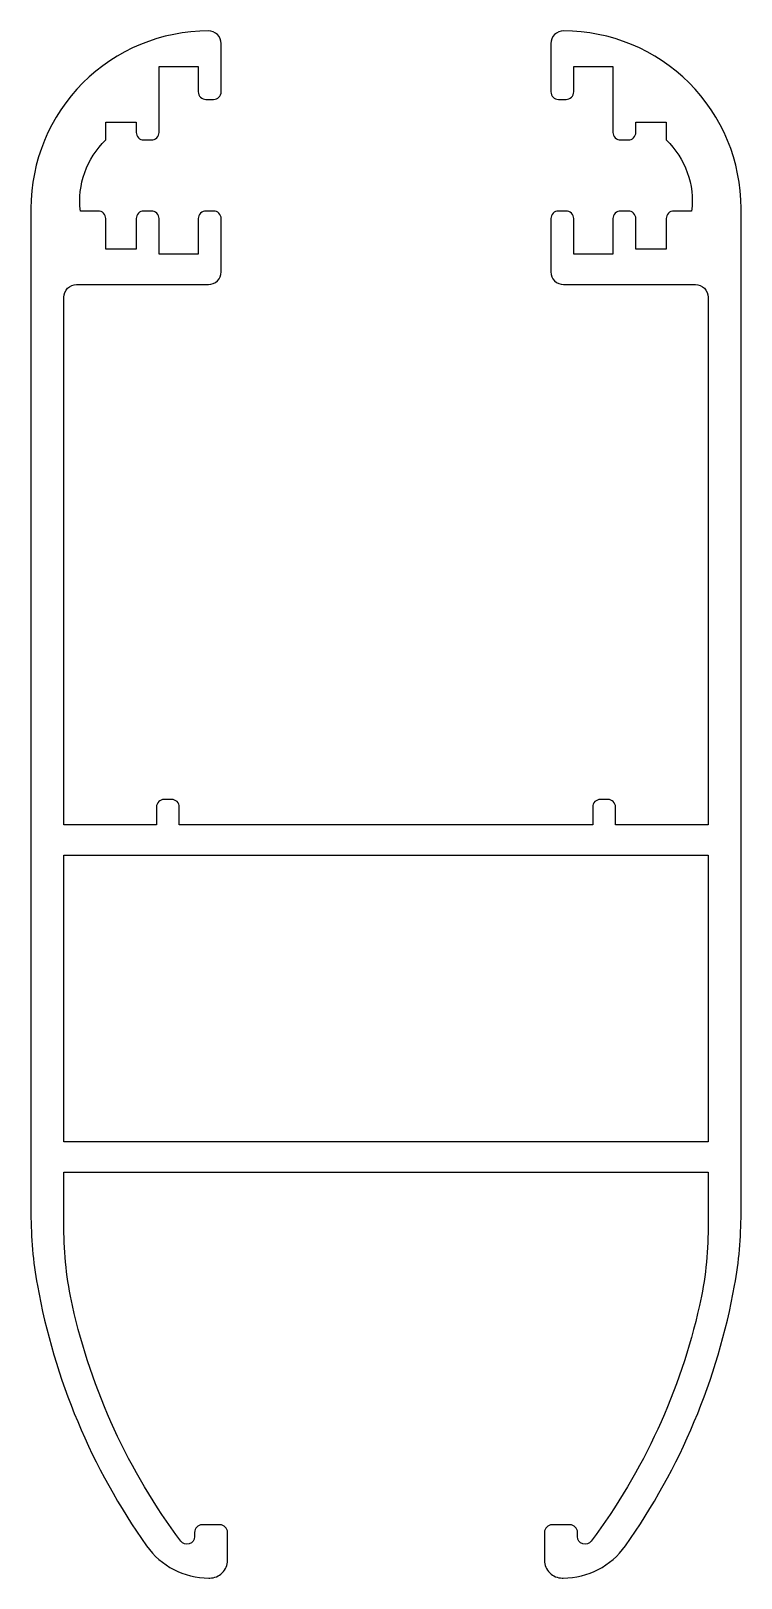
# Model space of a CAD drawing. Extents: x 164.4 to 192.4, y 186.6 to 247.6.
import ezdxf

# ---------------------------------------------------------------- set-up
doc = ezdxf.new("R2010")
doc.units = 0
doc.layers.get('0').update_dxf_attribs({"linetype": 'CONTINUOUS'})

msp = doc.modelspace()

# ---------------------------------------------------------------- linework, layer by layer
msp.add_lwpolyline([(169.487, 246.232), (171.037, 246.232), (171.037, 245.232, 0.414214), (171.337, 244.932), (171.637, 244.932, 0.414214), (171.937, 245.232), (171.937, 247.132, 0.414214), (171.437, 247.632, 0.414214), (164.437, 240.632), (164.437, 201.009, 0.044602), (164.69, 198.171, 0.109802), (168.997, 187.899, 0.243406), (171.446, 186.632), (171.487, 186.632, 0.414214), (172.187, 187.332), (172.187, 188.432, 0.414214), (171.887, 188.732), (171.187, 188.732, 0.414214), (170.887, 188.432), (170.887, 188.264, -0.721549), (170.346, 188.084, -0.105641), (166.075, 197.374, -0.055161), (165.737, 200.435), (165.737, 202.632), (191.137, 202.632), (191.137, 200.435, -0.055161), (190.798, 197.374, -0.105641), (186.527, 188.084, -0.721549), (185.987, 188.264), (185.987, 188.432, 0.414214), (185.687, 188.732), (184.987, 188.732, 0.414214), (184.687, 188.432), (184.687, 187.332, 0.414214), (185.387, 186.632), (185.427, 186.632, 0.243406), (187.876, 187.899, 0.109802), (192.183, 198.171, 0.044602), (192.437, 201.009), (192.437, 240.632, 0.414214), (185.437, 247.632, 0.414214), (184.937, 247.132), (184.937, 245.232, 0.414214), (185.237, 244.932), (185.537, 244.932, 0.414214), (185.837, 245.232), (185.837, 246.232), (187.387, 246.232), (187.387, 243.632, 0.414214), (187.687, 243.332), (187.987, 243.332, 0.414214), (188.287, 243.632), (188.287, 244.032), (189.487, 244.032), (189.487, 243.332, -0.236068), (190.487, 240.532), (189.787, 240.532, 0.414214), (189.487, 240.232), (189.487, 239.032), (188.287, 239.032), (188.287, 240.232, 0.414214), (187.987, 240.532), (187.687, 240.532, 0.414214), (187.387, 240.232), (187.387, 238.832), (185.837, 238.832), (185.837, 240.232, 0.414214), (185.537, 240.532), (185.237, 240.532, 0.414214), (184.937, 240.232), (184.937, 238.132, 0.414214), (185.437, 237.632), (190.637, 237.632, -0.414214), (191.137, 237.132), (191.137, 216.332), (187.487, 216.332), (187.487, 217.032, 0.414214), (187.187, 217.332), (186.887, 217.332, 0.414214), (186.587, 217.032), (186.587, 216.332), (170.287, 216.332), (170.287, 217.032, 0.414214), (169.987, 217.332), (169.687, 217.332, 0.414214), (169.387, 217.032), (169.387, 216.332), (165.737, 216.332), (165.737, 237.132, -0.414214), (166.237, 237.632), (171.437, 237.632, 0.414214), (171.937, 238.132), (171.937, 240.232, 0.414214), (171.637, 240.532), (171.337, 240.532, 0.414214), (171.037, 240.232), (171.037, 238.832), (169.487, 238.832), (169.487, 240.232, 0.414214), (169.187, 240.532), (168.887, 240.532, 0.414214), (168.587, 240.232), (168.587, 239.032), (167.387, 239.032), (167.387, 240.232, 0.414214), (167.087, 240.532), (166.387, 240.532, -0.236068), (167.387, 243.332), (167.387, 244.032), (168.587, 244.032), (168.587, 243.632, 0.414214), (168.887, 243.332), (169.187, 243.332, 0.414214), (169.487, 243.632)], format="xyb", close=True)
msp.add_lwpolyline([(165.737, 203.832), (165.737, 215.132), (191.137, 215.132), (191.137, 203.832)], close=True)

doc.saveas('drawing.dxf')
